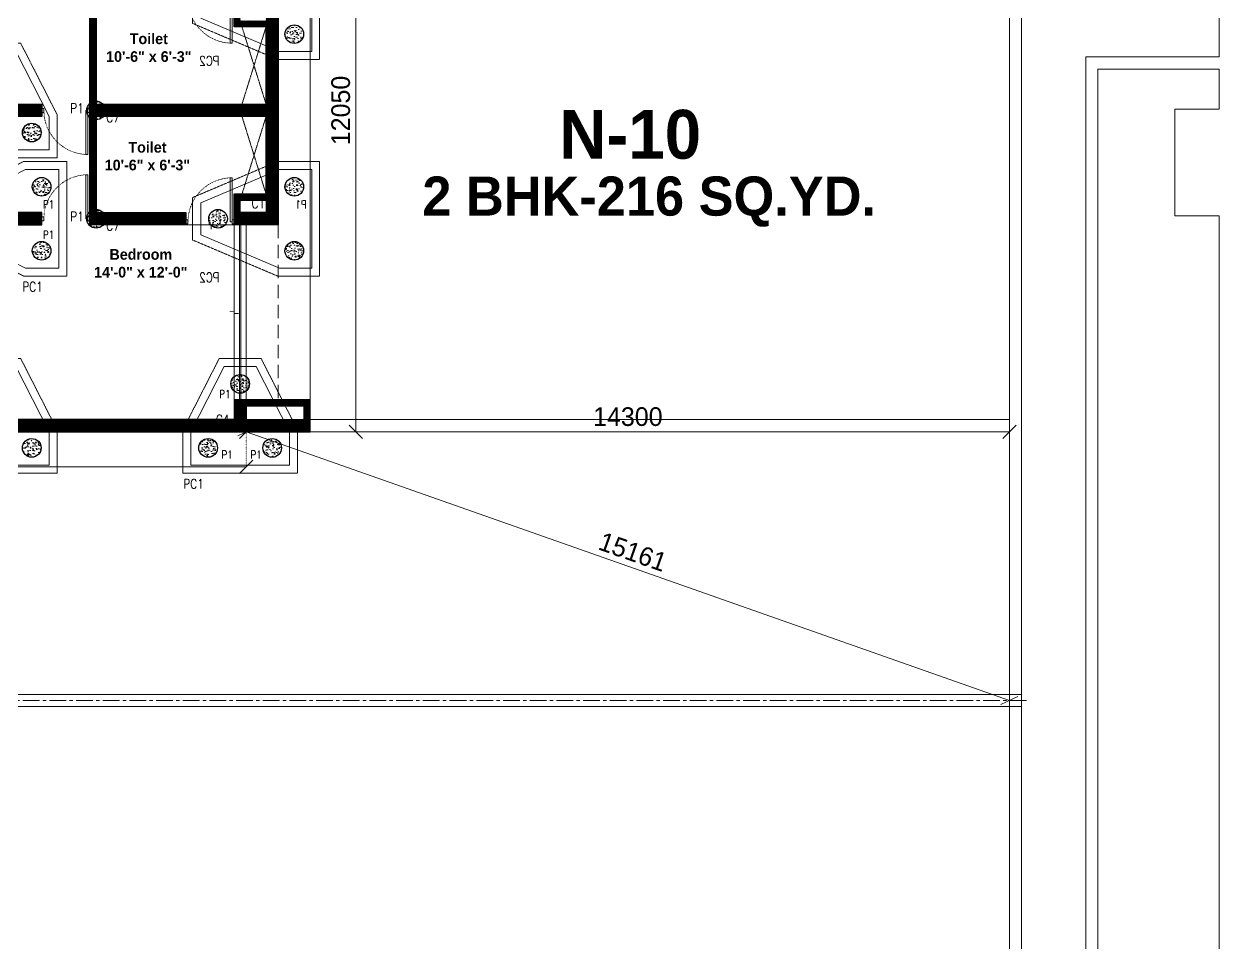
# Model space of a CAD drawing. Header units: metres. Extents: x 5205117 to 5948571, y 646915 to 1143748.
# Drawn here: x 5316649 to 5339047, y 901778 to 919008 of the extents above; entities that cross this region are included whole.
import ezdxf

# ---------------------------------------------------------------- set-up
doc = ezdxf.new("R2010")
doc.units = ezdxf.units.M
doc.header["$MEASUREMENT"] = 0
doc.header["$PDMODE"] = 35
doc.header["$PDSIZE"] = 10
for name, pattern in [('CENTER', [2, 1.25, -0.25, 0.25, -0.25]), ('DASHED', [0.75, 0.5, -0.25]), ('DOT', [0.25, 0, -0.25]), ('DOT2', [0.125, 0, -0.125]), ('HIDDEN', [0.375, 0.25, -0.125])]:
    doc.linetypes.add(name, pattern=pattern)
doc.layers.get('0').update_dxf_attribs({"color": 1, "linetype": 'DASHED', "lineweight": 30})
for name, color, linetype, lineweight in [('A -Text-1', 245, 'Continuous', 0), ('A -Text-2', 203, 'Continuous', 0), ('A-Center line', 1, 'CENTER', 9), ('A-Cutout Above', 220, 'DASHED', 5), ('A-Door', 3, 'Continuous', 15), ('A-Dotted', 43, 'DASHED', 5), ('A-Elevation 1', 4, 'Continuous', 13), ('A-Elevation 2', 163, 'Continuous', 9), ('A-Elevation 3', 251, 'Continuous', 5), ('A-Floor drop', 7, 'Continuous', 5), ('A-Window', 3, 'Continuous', 15), ('landscape lines', 7, 'Continuous', 0), ('PLOT', 7, 'Continuous', 5), ('road ht', 8, 'Continuous', 5), ('S-C-0-UP TO F.F', 6, 'Continuous', 20), ('S-FOUND-EXCAVATION', 253, 'HIDDEN', 0), ('S-FOUND-FOOTING', 7, 'Continuous', 15), ('S-PILE', 96, 'Continuous', 30), ('S-TEXT', 7, 'Continuous', 0), ('S-TEXT COL.', 1, 'Continuous', 0), ('S-TEXT PILE', 7, 'Continuous', 0), ('WALL', 7, 'Continuous', 30), ('WALL HATCH', 252, 'Continuous', 0)]:
    doc.layers.add(name, color=color, linetype=linetype, lineweight=lineweight)
doc.layers.add('A-GF', color=8, linetype='Continuous', lineweight=0, transparency=0.5)
doc.styles.add('C-ROOM', font='arial.ttf')
doc.styles.add('CENTURY GOTHIC', font='GOTHIC.TTF')
doc.styles.add('SETU 1', font='romans.shx', dxfattribs={"width": 0.8})
doc.styles.get("Standard").update_dxf_attribs({"font": 'GOTHIC.TTF'})
doc.dimstyles.new('A-DIM 100', dxfattribs={"dimscale": 100, "dimtxt": 2.5, "dimasz": 1.5, "dimexe": 1, "dimexo": 1, "dimgap": 0.5, "dimtad": 1, "dimdec": 0, "dimrnd": 5, "dimzin": 3, "dimdsep": 46, "dimtxsty": 'C-ROOM', "dimblk1": 'ARCHTICK', "dimblk2": 'ARCHTICK', "dimsah": 1, "dimcen": 1.5, "dimdle": 1, "dimclrd": 256, "dimclre": 256, "dimclrt": 256, "dimadec": 0, "dimazin": 0, "dimtfac": 0.6, "dimtdec": 0, "dimtofl": 0, "dimtmove": 1, "dimatfit": 3, "dimfxl": 1, "dimtolj": 1, "dimtzin": 0, "dimlwd": -1, "dimlwe": -1, "dimarcsym": 0})
doc.dimstyles.get("Standard").update_dxf_attribs({"dimtxt": 2, "dimasz": 1, "dimexe": 0, "dimexo": 0, "dimgap": 0.1, "dimtad": 1, "dimdsep": 46, "dimtxsty": 'Standard', "dimblk": 'OBLIQUE', "dimcen": 0.1, "dimclrd": 256, "dimclre": 256, "dimclrt": 256, "dimadec": 0, "dimazin": 0, "dimtfac": 1, "dimtofl": 0, "dimtmove": 1, "dimatfit": 2, "dimldrblk": 'OPEN90', "dimfxl": 1, "dimtolj": 1, "dimtzin": 0, "dimlwd": -1, "dimlwe": -1, "dimarcsym": 0})

# ---------------------------------------------------------------- blocks, each defined once
blk = doc.blocks.new('d 1200')
at = {"layer": 'A-GF', "ltscale": 10}
for points in [[(-50, -5.820766091346741e-11), (-50, 1099.999999999942), (-100, 1099.999999999942), (-100, -5.820766091346741e-11)], [(-1200, -50), (-1200, 49.99999999994179), (-1150, 49.99999999994179), (-1150, -50)], [(0, -50), (0, 49.99999999994179), (-50, 49.99999999994179), (-50, -50)]]:
    blk.add_lwpolyline(points, close=True, dxfattribs=at)
at = {"layer": 'A-GF', "linetype": 'DOT', "ltscale": 2}
blk.add_arc((-50, -5.820766091346741e-11), 1100, 90, 180, dxfattribs=at)
blk = doc.blocks.new('drop')
at = {"layer": 'A-Floor drop', "ltscale": 3, "const_width": 0.01875}
blk.add_lwpolyline([(-0.1124999999983629, 0.02812499999959073), (0, 0.02812499999959073), (0, -0.02812499999959073), (0.1125000000010914, -0.02812499999959073)], dxfattribs=at)
blk = doc.blocks.new('_Oblique')
at = {"color": 0, "linetype": 'ByBlock', "lineweight": -2}
blk.add_line((-0.5, -0.5), (0.5, 0.5), dxfattribs=at)
blk = doc.blocks.new('*D76')
at = {"layer": 'Defpoints', "color": 0, "ltscale": 5, "transparency": 16777216}
for p in [(5320816.855469341, 911360.2669088764), (5335116.874224627, 906325.2669088682), (5335116.874224627, 906325.2669088691)]:
    blk.add_point(p, dxfattribs=at)
at = {"layer": 'road ht', "linetype": 'DOT2', "ltscale": 5, "transparency": 16777216}
for p, q in [((5320816.855469341, 911360.2669088764), (5320816.855469341, 911360.2669088773)), ((5335116.874224627, 906325.2669088682), (5335116.874224627, 906325.2669088691))]:
    blk.add_line(p, q, dxfattribs=at)
at = {"layer": 'road ht', "color": 1, "ltscale": 5, "transparency": 16777216}
blk.add_line((5320816.855469341, 911360.2669088773), (5335116.874224627, 906325.2669088691), dxfattribs=at)
at = {"layer": 'road ht', "color": 1, "ltscale": 5, "transparency": 16777216, "xscale": 250, "yscale": 250, "zscale": 250}
for p, rotation in [((5320816.855469341, 911360.2669088773), 160.6029642076008), ((5335116.874224627, 906325.2669088691), 340.6029642076007)]:
    blk.add_blockref('_Oblique', p, dxfattribs=dict(at, rotation=rotation))
at = {"layer": 'road ht', "color": 1, "ltscale": 5, "transparency": 16777216, "insert": (5328061.119501294, 909110.4617101403), "char_height": 350, "attachment_point": 5, "rotation": 340.60296420760073}
blk.add_mtext('\\A1;15161', dxfattribs=at)
blk = doc.blocks.new('_Open90')
at = {"color": 0, "linetype": 'ByBlock', "lineweight": -2}
for p, q in [((0, 0), (-1, 0)), ((-0.5, 0.5), (0, 0)), ((0, 0), (-0.5, -0.5))]:
    blk.add_line(p, q, dxfattribs=at)
blk = doc.blocks.new('*D77')
at = {"layer": 'Defpoints', "color": 0, "ltscale": 5, "transparency": 16777216}
for p in [(5320816.855469346, 911360.2669088756), (5335116.874224627, 911360.2669088756), (5335116.874224627, 911360.2669088756)]:
    blk.add_point(p, dxfattribs=at)
at = {"layer": 'road ht', "color": 1, "ltscale": 5, "transparency": 16777216}
blk.add_line((5320816.855469346, 911360.2669088756), (5335116.874224627, 911360.2669088756), dxfattribs=at)
at = {"layer": 'road ht', "color": 1, "ltscale": 5, "transparency": 16777216, "xscale": 250, "yscale": 250, "zscale": 250, "rotation": 180}
blk.add_blockref('_Oblique', (5320816.855469346, 911360.2669088756), dxfattribs=at)
at = {"layer": 'road ht', "color": 1, "ltscale": 5, "transparency": 16777216, "xscale": 250, "yscale": 250, "zscale": 250}
blk.add_blockref('_Oblique', (5335116.874224627, 911360.2669088756), dxfattribs=at)
at = {"layer": 'road ht', "color": 1, "ltscale": 5, "transparency": 16777216, "insert": (5327966.864846987, 911644.0704438858), "char_height": 350, "attachment_point": 5}
blk.add_mtext('\\A1;14300', dxfattribs=at)
blk = doc.blocks.new('*D99')
at = {"layer": 'Defpoints', "color": 0, "ltscale": 5, "transparency": 16777216}
for p in [(5298306.855469342, 911508.7768309587), (5320816.855469342, 911475.2669088761), (5320816.855469342, 910708.2632984569)]:
    blk.add_point(p, dxfattribs=at)
at = {"layer": 'road ht', "linetype": 'DOT2', "ltscale": 5, "transparency": 16777216}
for p, q in [((5298306.855469342, 911508.7768309587), (5298306.855469342, 910708.2632984569)), ((5320816.855469342, 911475.2669088761), (5320816.855469342, 910708.2632984569))]:
    blk.add_line(p, q, dxfattribs=at)
at = {"layer": 'road ht', "color": 1, "ltscale": 5, "transparency": 16777216}
blk.add_line((5298306.855469342, 910708.2632984569), (5320816.855469342, 910708.2632984569), dxfattribs=at)
at = {"layer": 'road ht', "color": 1, "ltscale": 5, "transparency": 16777216, "xscale": 250, "yscale": 250, "zscale": 250, "rotation": 180}
blk.add_blockref('_Oblique', (5298306.855469342, 910708.2632984569), dxfattribs=at)
at = {"layer": 'road ht', "color": 1, "ltscale": 5, "transparency": 16777216, "xscale": 250, "yscale": 250, "zscale": 250}
blk.add_blockref('_Oblique', (5320816.855469342, 910708.2632984569), dxfattribs=at)
at = {"layer": 'road ht', "color": 1, "ltscale": 5, "transparency": 16777216, "insert": (5309561.855469342, 910992.0668334671), "char_height": 350, "attachment_point": 5}
blk.add_mtext('\\A1;22510', dxfattribs=at)
blk = doc.blocks.new('*D98')
at = {"layer": 'Defpoints', "color": 0, "ltscale": 5, "transparency": 16777216}
for p in [(5322818.95940024, 923410.2669088778), (5322871.420277276, 923410.2669088778), (5323212.415263325, 911360.266908877)]:
    blk.add_point(p, dxfattribs=at)
at = {"layer": 'road ht', "linetype": 'DOT2', "ltscale": 5, "transparency": 16777216}
for p, q in [((5322818.95940024, 923410.2669088778), (5322871.420277276, 923410.2669088778)), ((5323212.415263325, 911360.266908877), (5322871.420277276, 911360.266908877))]:
    blk.add_line(p, q, dxfattribs=at)
at = {"layer": 'road ht', "color": 1, "ltscale": 5, "transparency": 16777216}
blk.add_line((5322871.420277276, 911360.266908877), (5322871.420277276, 923410.2669088778), dxfattribs=at)
at = {"layer": 'road ht', "color": 1, "ltscale": 5, "transparency": 16777216, "xscale": 250, "yscale": 250, "zscale": 250}
for p, rotation in [((5322871.420277276, 923410.2669088778), 90), ((5322871.420277276, 911360.266908877), 270)]:
    blk.add_blockref('_Oblique', p, dxfattribs=dict(at, rotation=rotation))
at = {"layer": 'road ht', "color": 1, "ltscale": 5, "transparency": 16777216, "insert": (5322587.616742265, 917385.2669088756), "char_height": 350, "attachment_point": 5, "rotation": 90}
blk.add_mtext('\\A1;12050', dxfattribs=at)
blk = doc.blocks.new('P2')
at = {"layer": 'S-PILE', "lineweight": 0}
h = blk.add_hatch(dxfattribs=at)
h.set_pattern_fill('AR-CONC', color=256, scale=20)
h.set_pattern_definition([(49.99999999999999, (0, 0), (143.4520365201507, -12.55042699651902), [15, -165]), (355, (0, 0), (-27.7502667226, 150.4384267400024), [12, -132]), (100.45144446, (11.9543362, -1.0458688), (115.7017693454224, 137.8879981937259), [12.7480384, -140.2284224]), (46.18420000000001, (0, 40), (213.4482661343145, -33.10385615861531), [22.5, -247.5]), (96.63563549, (17.787349, 37.2413386), (186.9323891348457, 194.8237201549101), [19.1220684, -210.342752]), (351.1841639899999, (0, 40), (186.9323890109546, 194.823720053998), [18, -198.0000002]), (21, (20, 30), (119.3814104236923, -80.52377813306776), [15, -165]), (326.0000000000001, (20, 30), (48.66306638431634, 145.0300090093706), [12, -132]), (71.45144474, (29.9484508, 23.2896852), (168.0444753459942, 64.50623056127077), [12.748038, -140.2284224]), (37.50000000000001, (0, 0), (2.431971063458134, 66.5787707662623), [0, -130.4, 0, -134, 0, -132.5]), (7.499999999999999, (0, 0), (52.61390748842972, 78.88234237647205), [0, -76.39999999999999, 0, -127.4, 0, -50.5]), (327.5, (-44.6, 0), (106.7644872344818, -4.510974346875951), [0, -50, 0, -156, 0, -207]), (317.5, (-64.6, 0), (116.6372338684772, 20.02099646646354), [0, -65, 0, -103.6, 0, -147])])
edge = h.paths.add_edge_path()
edge.add_arc((0, 0), 175, 0, 360)
at = {"layer": 'S-PILE'}
blk.add_circle((0, 0), 175, dxfattribs=at)
blk = doc.blocks.new('*D117')
at = {"layer": 'Defpoints', "color": 0, "transparency": 16777216}
for p in [(2619225.548102217, 739698.9506104488), (2617745.411723941, 739073.950597153), (2617895.075212669, 738719.5148060282)]:
    blk.add_point(p, dxfattribs=at)
at = {"layer": 'S-TEXT', "color": 9, "transparency": 16777216}
for p, q in [((2619225.548102217, 739698.9506104488), (2619386.881600535, 739316.8776907439)), ((2617745.411723941, 739073.950597153), (2617906.745222259, 738691.8776774481))]:
    blk.add_line(p, q, dxfattribs=at)
at = {"layer": 'S-TEXT', "transparency": 16777216}
blk.add_line((2619402.848719525, 739356.1848289147), (2617867.438084088, 738707.8447964373), dxfattribs=at)
at = {"layer": 'S-TEXT', "transparency": 16777216, "xscale": 50, "yscale": 50, "zscale": 50}
for p, rotation in [((2619375.211590945, 739344.514819324), 22.89231066599398), ((2617895.075212669, 738719.5148060282), 202.892310665994)]:
    blk.add_blockref('_Oblique', p, dxfattribs=dict(at, rotation=rotation))
at = {"layer": 'S-TEXT', "color": 0, "lineweight": 0, "transparency": 16777216, "insert": (2618609.858381026, 739091.8952579328), "char_height": 120, "attachment_point": 5, "rotation": 22.89231066599398, "style": 'SETU 1'}
blk.add_mtext('\\A1;1605', dxfattribs=at)
blk = doc.blocks.new('*D118')
at = {"layer": 'Defpoints', "color": 0, "transparency": 16777216}
for p in [(2617883.518817583, 741251.0183375492), (2617745.41172394, 740923.9505971528), (2619225.548102216, 740298.9506104486)]:
    blk.add_point(p, dxfattribs=at)
at = {"layer": 'S-TEXT', "color": 9, "transparency": 16777216}
for p, q in [((2617745.41172394, 740923.9505971528), (2617895.188826753, 741278.6554663072)), ((2619225.548102216, 740298.9506104486), (2619375.325205029, 740653.655479603))]:
    blk.add_line(p, q, dxfattribs=at)
at = {"layer": 'S-TEXT', "transparency": 16777216}
blk.add_line((2619391.292324618, 740614.3483416756), (2617855.881688825, 741262.6883467184), dxfattribs=at)
at = {"layer": 'S-TEXT', "transparency": 16777216, "xscale": 50, "yscale": 50, "zscale": 50}
for p, rotation in [((2617883.518817583, 741251.0183375492), 157.1076902076016), ((2619363.655195859, 740626.018350845), 337.1076902076016)]:
    blk.add_blockref('_Oblique', p, dxfattribs=dict(at, rotation=rotation))
at = {"layer": 'S-TEXT', "color": 0, "lineweight": 0, "transparency": 16777216, "insert": (2618648.872026588, 740998.3987898395), "char_height": 120, "attachment_point": 5, "rotation": 337.1076902076016, "style": 'SETU 1'}
blk.add_mtext('\\A1;1605', dxfattribs=at)
blk = doc.blocks.new('*D119')
at = {"layer": 'Defpoints', "color": 0, "transparency": 16777216}
for p in [(2619225.548102218, 740298.9506104487), (2619225.548102218, 739698.950610449), (2619606.246231906, 739698.950610449)]:
    blk.add_point(p, dxfattribs=at)
at = {"layer": 'S-TEXT', "color": 9, "transparency": 16777216}
for p, q in [((2619225.548102218, 740298.9506104487), (2619636.246231906, 740298.9506104487)), ((2619225.548102218, 739698.950610449), (2619636.246231906, 739698.950610449))]:
    blk.add_line(p, q, dxfattribs=at)
at = {"layer": 'S-TEXT', "transparency": 16777216}
blk.add_line((2619606.246231906, 740328.9506104487), (2619606.246231906, 739668.950610449), dxfattribs=at)
at = {"layer": 'S-TEXT', "transparency": 16777216, "xscale": 50, "yscale": 50, "zscale": 50}
for p, rotation in [((2619606.246231906, 740298.9506104487), 90), ((2619606.246231906, 739698.950610449), 270)]:
    blk.add_blockref('_Oblique', p, dxfattribs=dict(at, rotation=rotation))
at = {"layer": 'S-TEXT', "color": 0, "lineweight": 0, "transparency": 16777216, "insert": (2619541.246231905, 739998.950610448), "char_height": 120, "attachment_point": 5, "rotation": 90, "style": 'SETU 1'}
blk.add_mtext('\\A1;600', dxfattribs=at)
blk = doc.blocks.new('*D115')
at = {"layer": 'Defpoints', "color": 0, "transparency": 16777216}
for p in [(2617470.548102218, 740598.9506053021), (2616818.208539154, 739398.9506053021), (2617470.548102218, 739398.9506053021)]:
    blk.add_point(p, dxfattribs=at)
at = {"layer": 'S-TEXT', "color": 9, "transparency": 16777216}
for p, q in [((2617470.548102218, 740598.9506053021), (2616788.208539154, 740598.9506053021)), ((2617470.548102218, 739398.9506053021), (2616788.208539154, 739398.9506053021))]:
    blk.add_line(p, q, dxfattribs=at)
at = {"layer": 'S-TEXT', "transparency": 16777216}
blk.add_line((2616818.208539154, 740628.9506053021), (2616818.208539154, 739368.9506053021), dxfattribs=at)
at = {"layer": 'S-TEXT', "transparency": 16777216, "xscale": 50, "yscale": 50, "zscale": 50}
for p, rotation in [((2616818.208539154, 740598.9506053021), 90), ((2616818.208539154, 739398.9506053021), 270)]:
    blk.add_blockref('_Oblique', p, dxfattribs=dict(at, rotation=rotation))
at = {"layer": 'S-TEXT', "color": 0, "lineweight": 0, "transparency": 16777216, "insert": (2616753.208539153, 739998.9506053013), "char_height": 120, "attachment_point": 5, "rotation": 90, "style": 'SETU 1'}
blk.add_mtext('\\A1;1200', dxfattribs=at)
blk = doc.blocks.new('*D120')
at = {"layer": 'Defpoints', "color": 0, "transparency": 16777216}
for p in [(2617745.411723941, 741263.8063589552), (2617145.411675646, 740923.9505971527), (2617745.411723941, 740923.9505971527)]:
    blk.add_point(p, dxfattribs=at)
at = {"layer": 'S-TEXT', "transparency": 16777216}
blk.add_line((2617115.411675646, 741263.8063589552), (2617775.411723941, 741263.8063589552), dxfattribs=at)
at = {"layer": 'S-TEXT', "color": 9, "transparency": 16777216}
for p, q in [((2617145.411675646, 740923.9505971527), (2617145.411675646, 741293.8063589552)), ((2617745.411723941, 740923.9505971527), (2617745.411723941, 741293.8063589552))]:
    blk.add_line(p, q, dxfattribs=at)
at = {"layer": 'S-TEXT', "transparency": 16777216, "xscale": 50, "yscale": 50, "zscale": 50, "rotation": 180}
blk.add_blockref('_Oblique', (2617145.411675646, 741263.8063589552), dxfattribs=at)
at = {"layer": 'S-TEXT', "transparency": 16777216, "xscale": 50, "yscale": 50, "zscale": 50}
blk.add_blockref('_Oblique', (2617745.411723941, 741263.8063589552), dxfattribs=at)
at = {"layer": 'S-TEXT', "color": 0, "lineweight": 0, "transparency": 16777216, "insert": (2617445.411699793, 741328.8063589552), "char_height": 120, "attachment_point": 5, "style": 'SETU 1'}
blk.add_mtext('\\A1;600', dxfattribs=at)
blk = doc.blocks.new('*D121')
at = {"layer": 'Defpoints', "color": 0, "transparency": 16777216}
for p in [(2617145.411675646, 739073.9505971528), (2617745.411723941, 739073.9505971528), (2617745.411723941, 738706.9804114994)]:
    blk.add_point(p, dxfattribs=at)
at = {"layer": 'S-TEXT', "color": 9, "transparency": 16777216}
for p, q in [((2617145.411675646, 739073.9505971528), (2617145.411675646, 738676.9804114994)), ((2617745.411723941, 739073.9505971528), (2617745.411723941, 738676.9804114994))]:
    blk.add_line(p, q, dxfattribs=at)
at = {"layer": 'S-TEXT', "transparency": 16777216}
blk.add_line((2617115.411675646, 738706.9804114994), (2617775.411723941, 738706.9804114994), dxfattribs=at)
at = {"layer": 'S-TEXT', "transparency": 16777216, "xscale": 50, "yscale": 50, "zscale": 50, "rotation": 180}
blk.add_blockref('_Oblique', (2617145.411675646, 738706.9804114994), dxfattribs=at)
at = {"layer": 'S-TEXT', "transparency": 16777216, "xscale": 50, "yscale": 50, "zscale": 50}
blk.add_blockref('_Oblique', (2617745.411723941, 738706.9804114994), dxfattribs=at)
at = {"layer": 'S-TEXT', "color": 0, "lineweight": 0, "transparency": 16777216, "insert": (2617445.411699793, 738771.9804114994), "char_height": 120, "attachment_point": 5, "style": 'SETU 1'}
blk.add_mtext('\\A1;600', dxfattribs=at)
blk = doc.blocks.new('*D122')
at = {"layer": 'Defpoints', "color": 0, "transparency": 16777216}
for p in [(2617145.411675646, 739998.9505971527), (2618185.548102217, 739998.9506104465), (2617145.411675646, 739648.272931398)]:
    blk.add_point(p, dxfattribs=at)
at = {"layer": 'S-TEXT', "color": 9, "transparency": 16777216}
for p, q in [((2617145.411675646, 739998.9505971527), (2617145.411675646, 739618.272931398)), ((2618185.548102217, 739998.9506104465), (2618185.548102217, 739618.272931398))]:
    blk.add_line(p, q, dxfattribs=at)
at = {"layer": 'S-TEXT', "transparency": 16777216}
blk.add_line((2618215.548102217, 739648.272931398), (2617115.411675646, 739648.272931398), dxfattribs=at)
at = {"layer": 'S-TEXT', "transparency": 16777216, "xscale": 50, "yscale": 50, "zscale": 50, "rotation": 180}
blk.add_blockref('_Oblique', (2617145.411675646, 739648.272931398), dxfattribs=at)
at = {"layer": 'S-TEXT', "transparency": 16777216, "xscale": 50, "yscale": 50, "zscale": 50}
blk.add_blockref('_Oblique', (2618185.548102217, 739648.272931398), dxfattribs=at)
at = {"layer": 'S-TEXT', "color": 0, "lineweight": 0, "transparency": 16777216, "insert": (2617665.479888931, 739713.272931398), "char_height": 120, "attachment_point": 5, "style": 'SETU 1'}
blk.add_mtext('\\A1;1040', dxfattribs=at)
blk = doc.blocks.new('*D123')
at = {"layer": 'Defpoints', "color": 0, "transparency": 16777216}
for p in [(2618185.548102217, 739998.9506104465), (2619225.548102217, 739998.9506104486), (2619225.548102217, 739648.2729313982)]:
    blk.add_point(p, dxfattribs=at)
at = {"layer": 'S-TEXT', "color": 9, "transparency": 16777216}
for p, q in [((2618185.548102217, 739998.9506104465), (2618185.548102217, 739618.2729313982)), ((2619225.548102217, 739998.9506104486), (2619225.548102217, 739618.2729313982))]:
    blk.add_line(p, q, dxfattribs=at)
at = {"layer": 'S-TEXT', "transparency": 16777216}
blk.add_line((2618155.548102217, 739648.2729313982), (2619255.548102217, 739648.2729313982), dxfattribs=at)
at = {"layer": 'S-TEXT', "transparency": 16777216, "xscale": 50, "yscale": 50, "zscale": 50, "rotation": 180}
blk.add_blockref('_Oblique', (2618185.548102217, 739648.2729313982), dxfattribs=at)
at = {"layer": 'S-TEXT', "transparency": 16777216, "xscale": 50, "yscale": 50, "zscale": 50}
blk.add_blockref('_Oblique', (2619225.548102217, 739648.2729313982), dxfattribs=at)
at = {"layer": 'S-TEXT', "color": 0, "lineweight": 0, "transparency": 16777216, "insert": (2618705.548102217, 739713.2729313982), "char_height": 120, "attachment_point": 5, "style": 'SETU 1'}
blk.add_mtext('\\A1;1040', dxfattribs=at)
blk = doc.blocks.new('*D124')
at = {"layer": 'Defpoints', "color": 0, "transparency": 16777216}
for p in [(2616793.208539157, 740923.9505971529), (2617445.548102218, 740923.9505971529), (2617470.548102218, 740598.9506053021)]:
    blk.add_point(p, dxfattribs=at)
at = {"layer": 'S-TEXT', "color": 9, "transparency": 16777216}
for p, q in [((2617445.548102218, 740923.9505971529), (2616763.208539157, 740923.9505971529)), ((2617470.548102218, 740598.9506053021), (2616763.208539157, 740598.9506053021))]:
    blk.add_line(p, q, dxfattribs=at)
at = {"layer": 'S-TEXT', "transparency": 16777216}
blk.add_line((2616793.208539157, 740568.9506053021), (2616793.208539157, 740953.9505971529), dxfattribs=at)
at = {"layer": 'S-TEXT', "transparency": 16777216, "xscale": 50, "yscale": 50, "zscale": 50}
for p, rotation in [((2616793.208539157, 740923.9505971529), 90), ((2616793.208539157, 740598.9506053021), 270)]:
    blk.add_blockref('_Oblique', p, dxfattribs=dict(at, rotation=rotation))
at = {"layer": 'S-TEXT', "color": 0, "lineweight": 0, "transparency": 16777216, "insert": (2616728.208539156, 740761.4506012268), "char_height": 120, "attachment_point": 5, "rotation": 90, "style": 'SETU 1'}
blk.add_mtext('\\A1;325', dxfattribs=at)
blk = doc.blocks.new('*D116')
at = {"layer": 'Defpoints', "color": 0, "transparency": 16777216}
for p in [(2617470.548102218, 739398.950615596), (2616818.20853916, 739073.9506237452), (2617470.548102218, 739073.9506237452)]:
    blk.add_point(p, dxfattribs=at)
at = {"layer": 'S-TEXT', "color": 9, "transparency": 16777216}
for p, q in [((2617470.548102218, 739398.950615596), (2616788.20853916, 739398.950615596)), ((2617470.548102218, 739073.9506237452), (2616788.20853916, 739073.9506237452))]:
    blk.add_line(p, q, dxfattribs=at)
at = {"layer": 'S-TEXT', "transparency": 16777216}
blk.add_line((2616818.20853916, 739428.950615596), (2616818.20853916, 739043.9506237452), dxfattribs=at)
at = {"layer": 'S-TEXT', "transparency": 16777216, "xscale": 50, "yscale": 50, "zscale": 50}
for p, rotation in [((2616818.20853916, 739398.950615596), 90), ((2616818.20853916, 739073.9506237452), 270)]:
    blk.add_blockref('_Oblique', p, dxfattribs=dict(at, rotation=rotation))
at = {"layer": 'S-TEXT', "color": 0, "lineweight": 0, "transparency": 16777216, "insert": (2616753.208539159, 739236.4506196697), "char_height": 120, "attachment_point": 5, "rotation": 90, "style": 'SETU 1'}
blk.add_mtext('\\A1;325', dxfattribs=at)
blk = doc.blocks.new('*D125')
at = {"layer": 'Defpoints', "color": 0, "transparency": 16777216}
for p in [(2619225.548102217, 740298.9506104487), (2618900.548102217, 739998.9506104485), (2619225.548102217, 739998.9506104486)]:
    blk.add_point(p, dxfattribs=at)
at = {"layer": 'S-TEXT', "transparency": 16777216}
blk.add_line((2618870.548102217, 740298.9506104487), (2619255.548102217, 740298.9506104487), dxfattribs=at)
at = {"layer": 'S-TEXT', "color": 9, "transparency": 16777216}
for p, q in [((2618900.548102217, 739998.9506104485), (2618900.548102217, 740328.9506104487)), ((2619225.548102217, 739998.9506104486), (2619225.548102217, 740328.9506104487))]:
    blk.add_line(p, q, dxfattribs=at)
at = {"layer": 'S-TEXT', "transparency": 16777216, "xscale": 50, "yscale": 50, "zscale": 50, "rotation": 180}
blk.add_blockref('_Oblique', (2618900.548102217, 740298.9506104487), dxfattribs=at)
at = {"layer": 'S-TEXT', "transparency": 16777216, "xscale": 50, "yscale": 50, "zscale": 50}
blk.add_blockref('_Oblique', (2619225.548102217, 740298.9506104487), dxfattribs=at)
at = {"layer": 'S-TEXT', "color": 0, "lineweight": 0, "transparency": 16777216, "insert": (2619063.048102217, 740363.9506104487), "char_height": 120, "attachment_point": 5, "style": 'SETU 1'}
blk.add_mtext('\\A1;325', dxfattribs=at)
blk = doc.blocks.new('A$C31639303')
at = {"layer": 'S-FOUND-EXCAVATION'}
blk.add_lwpolyline([(1194.642301967368, -511.4351890395628), (-402.8902843333781, -1190.000013267505), (-1185.494124603923, -1190.000013267505), (-1185.494124603923, 959.9999867323786), (-402.8902856479399, 959.9999867323786), (1194.642301967368, 281.4351908703102)], close=True, dxfattribs=at)
at = {"layer": 'S-FOUND-FOOTING', "color": 202}
blk.add_lwpolyline([(1040, -414.9999999977881), (-440.1363782761618, -1040.000013293698), (-1040.136426571291, -1040.000013293698), (-1040.136426571291, 809.9999867061852), (-440.1363782761618, 809.9999867061852), (1040, 185.0000000019791), (1040, -414.9999999977881)], dxfattribs=at)
at = {"layer": 'S-PILE', "xscale": -1, "rotation": 270}
for p in [(-715, 484.9999948553741), (715, -114.9999999980209), (-714.9999999995343, -715.0000051446259)]:
    blk.add_blockref('P2', p, dxfattribs=at)
at = {"layer": 'S-TEXT COL.', "color": 7, "style": 'SETU 1', "width": 0.8}
blk.add_text('PC2', height=180, dxfattribs=at).set_placement((685.4083041423, -1305.128703824244))
at = {"layer": 'S-TEXT PILE', "style": 'SETU 1', "width": 0.8}
blk.add_text('P1', height=150, dxfattribs=at).set_placement((-945.680108198896, 78.50494496407919))
at = {"layer": 'S-TEXT', "lineweight": 0}
for p1, p2, distance, picture, middle in [((-1040.136426571291, 809.9999867061852), (-440.1363782761618, 809.9999867061852), 339.8557618025229, '*D120', (-740.1364024234936, 1214.855748508708)), ((1040, 185.0000000019791), (-440.1363782761618, 809.9999867061852), -355.03081010304993, '*D118', (463.3239243710414, 884.448179392959)), ((-715, 484.9999948553741), (-714.9999999995343, -715.0000051446259), -652.3395630633456, '*D115', (-1432.339563063346, -115.000005145208)), ((1040, 185.0000000019791), (1040, -414.9999999977881), 380.69812968885503, '*D119', (1355.69812968839, -114.9999999984866)), ((1040, -414.9999999977881), (-440.1363782761618, -1040.000013293698), 384.73872938443367, '*D117', (424.3102788096294, -1022.055352513678)), ((-1040.136426571291, -1040.000013293698), (-440.1363782761618, -1040.000013293698), -366.97018565342296, '*D121', (-740.1364024234936, -1341.970198947121))]:
    dim = blk.add_aligned_dim(p1=p1, p2=p2, distance=distance, dimstyle='A-DIM 100', override={"dimtxt": 1.2, "dimasz": 0.5, "dimexe": 0.3, "dimexo": 0, "dimgap": 0.05, "dimtxsty": 'SETU 1', "dimblk1": 'Oblique', "dimblk2": 'Oblique', "dimdle": 0.3, "dimclre": 9, "dimclrt": 0}, dxfattribs=at)
    dim.commit()
    dim.dimension.update_dxf_attribs({"geometry": picture, "text_midpoint": middle, "insert": (-2618185.548102217, -740113.9506104465)})
for base, p1, p2, angle, picture, middle in [((-1392.339563060086, 809.999986706418), (-715, 484.9999948553741), (-740, 809.9999867061852), 90, '*D124', (-1457.339563060552, 647.4999907802558)), ((-1367.339563057292, -1039.999986701296), (-715, -714.9999948507175), (-715, -1039.999986701529), 270, '*D116', (-1432.339563057758, -877.4999907767633))]:
    dim = blk.add_linear_dim(base=base, p1=p1, p2=p2, angle=angle, dimstyle='A-DIM 100', override={"dimtxt": 1.2, "dimasz": 0.5, "dimexe": 0.3, "dimexo": 0, "dimgap": 0.05, "dimtxsty": 'SETU 1', "dimblk1": 'Oblique', "dimblk2": 'Oblique', "dimdle": 0.3, "dimclre": 9, "dimclrt": 0}, dxfattribs=at)
    dim.commit()
    dim.dimension.update_dxf_attribs({"geometry": picture, "text_midpoint": middle, "insert": (-2618185.548102217, -740113.9506104465)})
for base, p1, p2, picture, middle in [((1040, 185.0000000022119), (715, -114.9999999980209), (1040, -114.9999999979045), '*D125', (877.5, 250.0000000022119)), ((-1040.136426571291, -465.6776790485019), (0, -115), (-1040.136426571291, -115.0000132938148), '*D122', (-520.0682132858783, -400.6776790485019)), ((1040, -465.6776790482691), (0, -115), (1040, -114.9999999979045), '*D123', (520, -400.6776790482691))]:
    dim = blk.add_linear_dim(base=base, p1=p1, p2=p2, dimstyle='A-DIM 100', override={"dimtxt": 1.2, "dimasz": 0.5, "dimexe": 0.3, "dimexo": 0, "dimgap": 0.05, "dimtxsty": 'SETU 1', "dimblk1": 'Oblique', "dimblk2": 'Oblique', "dimdle": 0.3, "dimclre": 9, "dimclrt": 0}, dxfattribs=at)
    dim.commit()
    dim.dimension.update_dxf_attribs({"geometry": picture, "text_midpoint": middle, "insert": (-2618185.548102217, -740113.9506104465)})
blk = doc.blocks.new('fghfgfccf')
at = {"layer": 'S-C-0-UP TO F.F'}
h = blk.add_hatch(color=5, dxfattribs=at)
h.dxf.hatch_style = 1
h.paths.add_polyline_path([(5251644.205102915, 1010008.544935737), (5251874.205102915, 1010008.544935737), (5251874.205102915, 1009778.544928107), (5251644.205102915, 1009778.544928107)])
h = blk.add_hatch(color=5, dxfattribs=at)
h.dxf.hatch_style = 1
h.paths.add_polyline_path([(5250439.205087656, 1007978.544935737), (5250439.205087656, 1007748.544935737), (5249839.205087656, 1007748.544935737), (5249839.205087656, 1007978.544935737)])
h = blk.add_hatch(color=5, dxfattribs=at)
h.dxf.hatch_style = 1
h.paths.add_polyline_path([(5251644.205102915, 1007978.544935737), (5251874.205102915, 1007978.544935737), (5251874.205102915, 1007748.544935737), (5251644.205102915, 1007748.544935737)])
h = blk.add_hatch(color=5, dxfattribs=at)
h.dxf.hatch_style = 1
h.paths.add_polyline_path([(5255174.205102915, 1007978.544935737), (5255174.205102915, 1007748.544935737), (5254344.205102915, 1007748.544935737), (5254344.205102915, 1007978.544935737)])
h = blk.add_hatch(color=5, dxfattribs=at)
h.dxf.hatch_style = 1
h.paths.add_polyline_path([(5254344.205102915, 1004468.544931922), (5254574.205102915, 1004468.544931922), (5254574.205102915, 1003868.544928107), (5254344.205102915, 1003868.544928107)])
at = {"layer": 'S-C-0-UP TO F.F', "color": 5}
for points in [[(5251874.205102915, 1010008.544935737), (5251644.205102915, 1010008.544935737), (5251644.205102915, 1009778.544928107), (5251874.205102915, 1009778.544928107)], [(5250439.205087656, 1007748.544935737), (5250439.205087656, 1007978.544935737), (5249839.205087656, 1007978.544935737), (5249839.205087656, 1007748.544935737)], [(5251874.205102915, 1007978.544935737), (5251644.205102915, 1007978.544935737), (5251644.205102915, 1007748.544935737), (5251874.205102915, 1007748.544935737)], [(5255174.205102915, 1007748.544935737), (5255174.205102915, 1007978.544935737), (5254344.205102915, 1007978.544935737), (5254344.205102915, 1007748.544935737)], [(5254574.205102915, 1004468.544931922), (5254344.205102915, 1004468.544931922), (5254344.205102915, 1003868.544928107), (5254574.205102915, 1003868.544928107)]]:
    blk.add_lwpolyline(points, close=True, dxfattribs=at)
at = {"layer": 'S-FOUND-EXCAVATION'}
for points in [[(5251029.205078574, 1009003.544879184), (5251029.205078574, 1009813.955124677), (5250346.910189433, 1011153.544879184), (5249561.499996145, 1011153.544879184), (5248879.205078574, 1009813.955126081), (5248879.205078574, 1009003.544879184)], [(5251214.205188559, 1008938.544923698), (5250403.794943066, 1008938.544923698), (5249064.205188559, 1008256.250034556), (5249064.205188559, 1007470.839841268), (5250403.794941663, 1006788.544923698), (5251214.205188559, 1006788.544923698)], [(5251029.205089619, 1003093.504899878), (5251029.205089619, 1003903.915145371), (5250346.910200479, 1005243.504899878), (5249561.50000719, 1005243.504899878), (5248879.205089619, 1003903.915146774), (5248879.205089619, 1003093.504899878)], [(5255534.205078574, 1003093.544879184), (5255534.205078574, 1003903.955124677), (5254851.910189433, 1005243.544879184), (5254066.499996145, 1005243.544879184), (5253384.205078574, 1003903.955126081), (5253384.205078574, 1003093.544879184)]]:
    blk.add_lwpolyline(points, close=True, dxfattribs=at)
at = {"layer": 'S-FOUND-FOOTING', "color": 1}
for points in [[(5250879.205078574, 1009153.544879184), (5250879.205078574, 1009778.544927479), (5250254.20509187, 1011003.544879184), (5249654.20509187, 1011003.544879184), (5249029.205078574, 1009778.544927479), (5249029.205078574, 1009153.544879184), (5250879.205078574, 1009153.544879184)], [(5251064.205188559, 1008788.544923698), (5250439.205140265, 1008788.544923698), (5249214.205188559, 1008163.544936994), (5249214.205188559, 1007563.544936994), (5250439.205140265, 1006938.544923698), (5251064.205188559, 1006938.544923698), (5251064.205188559, 1008788.544923698)], [(5250879.205089619, 1003243.504899878), (5250879.205089619, 1003868.504948173), (5250254.205102915, 1005093.504899878), (5249654.205102915, 1005093.504899878), (5249029.205089619, 1003868.504948173), (5249029.205089619, 1003243.504899878), (5250879.205089619, 1003243.504899878)], [(5255384.205078574, 1003243.544879184), (5255384.205078574, 1003868.544927479), (5254759.20509187, 1005093.544879184), (5254159.20509187, 1005093.544879184), (5253534.205078574, 1003868.544927479), (5253534.205078574, 1003243.544879184), (5255384.205078574, 1003243.544879184)]]:
    blk.add_lwpolyline(points, dxfattribs=at)
at = {"xscale": -1}
for p in [(5254759.205102915, 1012038.544935737), (5254759.20511396, 1007978.544935737)]:
    blk.add_blockref('A$C31639303', p, dxfattribs=at)
at = {"layer": 'S-PILE', "rotation": 90.00000000000001}
for p in [(5251759.204338988, 1009893.545146131), (5250739.068761988, 1008463.544931847), (5251759.205104122, 1007863.544935628), (5250739.068761988, 1007263.544931847)]:
    blk.add_blockref('P2', p, dxfattribs=at)
at = {"layer": 'S-PILE'}
for p in [(5250554.205086723, 1009478.681305755), (5254459.20509187, 1004768.544927479), (5250554.205097768, 1003568.641326449), (5253859.205086723, 1003568.681305756), (5255059.205086723, 1003568.681305755)]:
    blk.add_blockref('P2', p, dxfattribs=at)
at = {"layer": 'S-TEXT COL.', "color": 1, "true_color": 0xe61414, "style": 'SETU 1', "width": 0.8}
for s, p in [('C7', (5251949.494877799, 1009672.266945118)), ('C1', (5254673.747731583, 1008060.854065698)), ('C7', (5251949.495642933, 1007642.266734615)), ('C4', (5254003.43045787, 1004008.855221995))]:
    blk.add_text(s, height=180, dxfattribs=at).set_placement(p)
at = {"layer": 'S-TEXT COL.', "color": 7, "style": 'SETU 1', "width": 0.8}
for p in [(5250377.707826974, 1006499.413815827), (5253394.730480368, 1002804.413771313)]:
    blk.add_text('PC1', height=180, dxfattribs=at).set_placement(p)
at = {"layer": 'S-TEXT PILE', "style": 'SETU 1', "width": 0.8}
for height, p in [(180, (5251272.967046336, 1009845.685644199)), (150, (5250764.034584472, 1008057.049881955)), (180, (5251272.96781147, 1007815.685433696)), (150, (5250764.034584472, 1007490.03996544)), (150, (5254067.823582088, 1004502.610311377)), (150, (5254110.421389857, 1003366.708407353)), (150, (5254652.404141237, 1003366.708407353))]:
    blk.add_text('P1', height=height, dxfattribs=at).set_placement(p)

msp = doc.modelspace()

# ---------------------------------------------------------------- hatches: boundary and pattern name
at = {"layer": 'WALL HATCH', "ltscale": 10}
h = msp.add_hatch(dxfattribs=at)
h.set_pattern_fill('ANSI31', color=256, scale=100, angle=180)
h.set_pattern_definition([(225, (2846344.712207468, -266161.4239915681), (8.83883476483184, -8.838834764831851), [])])
h.paths.add_polyline_path([(5320701.855469342, 915470.2669088766), (5320701.855469342, 915705.2669089362), (5321186.855469342, 915705.2669089362), (5321186.855469342, 915470.2669088766)], flags=16)
h.paths.add_polyline_path([(5320701.855469342, 919300.2669088766), (5320701.855469342, 919065.2669088766), (5321186.855469342, 919065.2669088766), (5321186.855469342, 919300.2669088766)], flags=16)
h.paths.add_polyline_path([(5320586.855469342, 915240.2669088766), (5320586.855469342, 915820.2669088766), (5321186.855469342, 915820.2669088766), (5321186.855469342, 917270.2669088766), (5318001.855469342, 917270.2669088766), (5318001.855469342, 915470.2669088766), (5319686.855469342, 915470.2669088766), (5319686.855469342, 915240.2669088766), (5317886.855469342, 915240.2669088766), (5317886.855469342, 919530.2669088766), (5319686.855469342, 919530.2669088766), (5319686.855469342, 919300.2669088766), (5318001.855469342, 919300.2669088766), (5318001.855469342, 917500.2669088766), (5321186.855469342, 917500.2669088766), (5321186.855469342, 918950.2669089362), (5320586.855469342, 918950.2669089362), (5320586.855469342, 919530.2669088766), (5321416.855469342, 919530.2669088766), (5321416.855469342, 915240.2669088766)])
h.paths.add_polyline_path([(5306101.855469342, 920670.2669088766), (5307026.855469342, 920670.2669088766), (5307026.855469342, 920440.2669088766), (5306101.855469342, 920440.2669088766), (5306101.855469342, 918615.2669088766), (5307026.855469342, 918615.2669088766), (5307026.855469342, 918500.2669088766), (5306101.855469342, 918500.2669088766), (5306101.855469342, 917500.2669088766), (5306726.855469342, 917500.2669088766), (5306726.855469342, 917270.2669088766), (5305871.855469342, 917270.2669088766), (5305871.855469342, 921885.2669089362), (5306101.855469342, 921885.2669089362)], flags=17)
h.paths.add_polyline_path([(5298676.855469342, 914985.0330886766), (5298676.855469342, 915240.2669088766), (5298191.855469342, 915240.2669088766), (5298191.855469342, 914985.0330886766)], flags=16)
h.paths.add_polyline_path([(5306101.855469342, 922810.2669088766), (5306101.855469342, 923180.2669088766), (5307926.855469342, 923180.2669088766), (5307926.855469342, 917270.2669088766), (5308156.855469342, 917270.2669088766), (5308156.855469342, 923410.2669088766), (5305871.855469342, 923410.2669088766), (5305871.855469342, 922810.2669088766)])
h.paths.add_polyline_path([(5303201.855469342, 913205.2669089362), (5302576.855469342, 913205.2669089362), (5302576.855469342, 915240.2669088766), (5304101.855469342, 915240.2669088766), (5304101.855469342, 913090.2669088766), (5304216.855469819, 913090.2669088766), (5304216.855469819, 915240.2669088766), (5308156.855469342, 915240.2669088766), (5308156.855469342, 915470.2669088766), (5298076.855469342, 915470.2669088766), (5298076.855469342, 914870.0330886766), (5298906.855469342, 914870.0330886766), (5298906.855469342, 915240.2669088766), (5302461.855469342, 915240.2669088766), (5302461.855469342, 913090.2669088766), (5303201.855469342, 913090.2669088766)])
h.paths.add_polyline_path([(5298676.855469342, 913205.0176572129), (5298676.855469342, 911959.9800650999), (5298076.855469342, 911959.8819988891), (5298076.855469342, 911360.2669088766), (5300546.855469342, 911360.2669088766), (5300546.855469342, 912190.2669088766), (5300431.855469342, 912190.2669088766), (5300431.855469342, 911590.2669088766), (5298906.855469342, 911590.0176572129), (5298906.855469342, 913090.0176572129), (5301561.855469342, 913090.2669088766), (5301561.855469342, 913205.2669089362), (5298676.855469342, 913205.0733446404)])
h.paths.add_polyline_path([(5298676.855469342, 911590.2669088766), (5298191.855469342, 911590.2669088766), (5298191.855469342, 911844.8819988295), (5298676.855469342, 911844.8819988295)], flags=16)
h.paths.add_polyline_path([(5304331.855469342, 917870.2669088766), (5300356.855469342, 917870.2669088766), (5300356.855469342, 917270.2669088766), (5304331.855469342, 917270.2669088766)])
h.paths.add_polyline_path([(5304101.855464097, 917640.2669089362), (5300586.855469342, 917640.2669089362), (5300586.855469342, 917385.2669089362), (5304101.855469342, 917385.2669089362)], flags=16)
h.paths.add_polyline_path([(5301446.855469342, 912190.2669088766), (5301446.855469342, 911360.2669088766), (5305031.855469342, 911360.2669088766), (5305031.855469342, 912190.2669088766), (5304101.855469342, 912190.2669088766), (5304101.855469342, 911590.2669088766), (5301561.855469342, 911590.2669088766), (5301561.855469342, 912190.2669088766)])
h.paths.add_polyline_path([(5304331.855469342, 911475.2669088766), (5304916.855469342, 911475.2669088766), (5304916.855469342, 911960.2669088766), (5304331.855469342, 911960.2669088766)], flags=16)
h.paths.add_polyline_path([(5308156.855469342, 912190.2669088766), (5307556.855469342, 912190.2669088766), (5307556.855469342, 911360.2669088766), (5308156.855469342, 911360.2669088766)])
h.paths.add_polyline_path([(5307671.855469342, 911475.2669088766), (5307926.855469342, 911475.2669088766), (5307926.855469342, 911960.2669088766), (5307671.855469342, 911960.2669088766)], flags=16)
h.paths.add_polyline_path([(5320816.855469342, 922925.2669088766), (5320816.855469342, 923180.2669088766), (5321901.855469342, 923180.2669088766), (5321901.855469342, 922925.2669088766)], flags=16)
h.paths.add_polyline_path([(5316986.855469819, 917270.2669088766), (5316081.855469342, 917270.2669088766), (5316081.855469342, 923410.2669088766), (5322016.855469342, 923410.2669088766), (5322016.855469342, 922810.2669088766), (5320586.855469342, 922810.2669088766), (5320586.855469342, 923180.2669088766), (5316311.855469342, 923180.2669088766), (5316311.855469342, 919530.2669088766), (5316986.855469819, 919530.2669088766), (5316986.855469819, 919300.2669088766), (5316311.855469342, 919300.2669088766), (5316311.855469342, 917500.2669088766), (5316986.855469819, 917500.2669088766)])
h.paths.add_polyline_path([(5320816.855469342, 911845.2669088766), (5320816.855469342, 911590.2669088766), (5321901.855469342, 911590.2669088766), (5321901.855469342, 911845.2669088766)], flags=16)
h.paths.add_polyline_path([(5316986.855469819, 915470.2669088766), (5316081.855469342, 915470.2669088766), (5316081.855469342, 911360.2669088766), (5322016.855469342, 911360.2669088766), (5322016.855469342, 911960.2669088766), (5320586.855469342, 911960.2669088766), (5320586.855469342, 911590.2669088766), (5316311.855469342, 911590.2669088766), (5316311.855469342, 915240.2669088766), (5316986.855469819, 915240.2669088766)])

# ---------------------------------------------------------------- linework, layer by layer
at = {"layer": 'A-Center line', "ltscale": 250}
msp.add_line((5289627.856799485, 906325.266908868), (5335476.428732391, 906325.266908868), dxfattribs=at)
at = {"layer": 'A-Cutout Above', "ltscale": 5}
for p, q in [((5321187.499993917, 917501.5470269844), (5320736.855469819, 918950.2669089362)), ((5321186.855469342, 918950.2669089362), (5320736.855469819, 917504.8911249563)), ((5321186.855469342, 917270.2669088766), (5320736.855469819, 915820.2669088766)), ((5321186.855469342, 915820.2669088766), (5320736.855469819, 917270.2669088766))]:
    msp.add_line(p, q, dxfattribs=at)
at = {"layer": 'A-Dotted', "ltscale": 500}
msp.add_line((5321416.855469342, 915240.2669088766), (5321416.855469342, 911960.2669088766), dxfattribs=at)
at = {"layer": 'A-Elevation 1'}
msp.add_lwpolyline([(5335116.874224985, 898595.0966895769), (5335346.874224981, 898595.0966895769), (5335346.874224981, 919820.0966895755), (5335116.874224985, 919820.0966895755)], close=True, dxfattribs=at)
at = {"layer": 'A-Elevation 2', "ltscale": 5}
for p, q in [((5322016.855469342, 922810.2669088766), (5322016.855469342, 911960.2669088766)), ((5320586.855469342, 915240.2669088766), (5320586.855469342, 911960.2669088766)), ((5320816.855469342, 915240.2669088766), (5320816.855469342, 911960.2669088766))]:
    msp.add_line(p, q, dxfattribs=at)
at = {"layer": 'A-Elevation 3', "ltscale": 5, "flags": 128}
msp.add_lwpolyline([(5335346.874224933, 919590.096689575), (5339046.874224991, 919590.096689575), (5339046.874224991, 918390.096689575), (5336546.874224931, 918390.096689575), (5336546.874224931, 900025.0966895769), (5339046.874224991, 900025.0966895769), (5339046.874224991, 898825.0966895769), (5335346.874224933, 898825.0966895769)], dxfattribs=at)
msp.add_lwpolyline([(5339046.874224991, 915410.096689575), (5339046.874224991, 900255.0966895769), (5336776.874224931, 900255.0966895769), (5336776.874224931, 918160.096689575), (5339046.874224991, 918160.096689575), (5339046.874224991, 917410.096689575), (5338216.874224991, 917410.096689575), (5338216.874224991, 915410.096689575)], close=True, dxfattribs=at)
at = {"layer": 'A-Floor drop', "ltscale": 5}
msp.add_line((5319686.855469342, 915240.2669088766), (5320586.855469342, 915240.2669088766), dxfattribs=at)
at = {"layer": 'A-Window', "ltscale": 5}
for p, q in [((5320686.855469342, 915240.2669088766), (5320686.855469342, 911960.2669088766)), ((5320716.855469819, 915240.2669088766), (5320716.855469819, 911960.2669088766))]:
    msp.add_line(p, q, dxfattribs=at)
at = {"layer": 'landscape lines', "ltscale": 0.01}
for p, q in [((5335116.874224627, 911590.2669088766), (5322016.855469342, 911590.2669088766)), ((5335116.874224627, 911360.2669088766), (5322016.855469342, 911360.2669088766))]:
    msp.add_line(p, q, dxfattribs=at)
at = {"layer": 'PLOT', "ltscale": 0.5}
for p, q in [((5290076.874224611, 906440.2669088587), (5335346.874224629, 906440.2669088587)), ((5289846.874224629, 906210.2669088773), (5335346.874224629, 906210.2669088773))]:
    msp.add_line(p, q, dxfattribs=at)
at = {"layer": 'WALL'}
for points in [[(5316986.855469819, 917270.2669088766), (5316081.855469342, 917270.2669088766), (5316081.855469342, 923410.2669088766), (5322016.855469342, 923410.2669088766), (5322016.855469342, 922810.2669088766), (5320586.855469342, 922810.2669088766), (5320586.855469342, 923180.2669088766), (5316311.855469342, 923180.2669088766), (5316311.855469342, 919530.2669088766), (5316986.855469819, 919530.2669088766), (5316986.855469819, 919300.2669088766), (5316311.855469342, 919300.2669088766), (5316311.855469342, 917500.2669088766), (5316986.855469819, 917500.2669088766)], [(5320586.855469342, 915240.2669088766), (5320586.855469342, 915820.2669088766), (5321186.855469342, 915820.2669088766), (5321186.855469342, 917270.2669088766), (5318001.855469342, 917270.2669088766), (5318001.855469342, 915470.2669088766), (5319686.855469342, 915470.2669088766), (5319686.855469342, 915240.2669088766), (5317886.855469342, 915240.2669088766), (5317886.855469342, 919530.2669088766), (5319686.855469342, 919530.2669088766), (5319686.855469342, 919300.2669088766), (5318001.855469342, 919300.2669088766), (5318001.855469342, 917500.2669088766), (5321186.855469342, 917500.2669088766), (5321186.855469342, 918950.2669089362), (5320586.855469342, 918950.2669089362), (5320586.855469342, 919530.2669088766), (5321416.855469342, 919530.2669088766), (5321416.855469342, 915240.2669088766)], [(5320701.855469342, 915470.2669088766), (5320701.855469342, 915705.2669089362), (5321186.855469342, 915705.2669089362), (5321186.855469342, 915470.2669088766)], [(5316986.855469819, 915470.2669088766), (5316081.855469342, 915470.2669088766), (5316081.855469342, 911360.2669088766), (5322016.855469342, 911360.2669088766), (5322016.855469342, 911960.2669088766), (5320586.855469342, 911960.2669088766), (5320586.855469342, 911590.2669088766), (5316311.855469342, 911590.2669088766), (5316311.855469342, 915240.2669088766), (5316986.855469819, 915240.2669088766)], [(5320816.855469342, 911845.2669088766), (5320816.855469342, 911590.2669088766), (5321901.855469342, 911590.2669088766), (5321901.855469342, 911845.2669088766)]]:
    msp.add_lwpolyline(points, close=True, dxfattribs=at)

# ---------------------------------------------------------------- block references
at = {"layer": 'A-Door', "extrusion": (0, 0, -1), "xscale": 0.7500000000000082, "yscale": 0.7500000000000082, "zscale": -0.7500000735137404, "rotation": 180}
for p in [(-5320586.855469342, 919472.7669088766), (-5317886.855469342, 917385.2669089362)]:
    msp.add_blockref('d 1200', p, dxfattribs=at)
at = {"layer": 'A-Door', "extrusion": (0, 0, -1), "xscale": -0.7500000000000082, "yscale": 0.7500000000000082, "zscale": -0.7500000735137404}
for p in [(-5317886.855469342, 915355.2669088766), (-5320586.855469342, 915297.7669088766)]:
    msp.add_blockref('d 1200', p, dxfattribs=at)
at = {"layer": 'A-Floor drop', "ltscale": 6, "xscale": -750.0000000000043, "yscale": 750.0000000000043, "zscale": 750.0000000000043, "rotation": 270}
msp.add_blockref('drop', (5320136.855469342, 915240.2669088766), dxfattribs=at)
at = {"layer": 'A-Floor drop', "ltscale": 6, "xscale": 750, "yscale": 750, "zscale": 750}
msp.add_blockref('drop', (5320586.855469342, 913600.2669088766), dxfattribs=at)
at = {"layer": 'road ht'}
msp.add_blockref('fghfgfccf', (66242.65639686491, -92508.27802686021), dxfattribs=at)

# ---------------------------------------------------------------- texts
at = {"layer": 'A -Text-1', "char_height": 200, "width": 5030.203356218762, "attachment_point": 5, "style": 'CENTURY GOTHIC'}
for s, insert in [('\\pxqc;{\\fCentury Gothic|b1|i0|c0|p34;Toilet\\P10\'-6" x 6\'-3"}', (5318989.849150296, 918560.6755284593)), ('\\pxqc;{\\fCentury Gothic|b1|i0|c0|p34;Toilet\\P10\'-6" x 6\'-3"}', (5318964.292669412, 916526.9660759494)), ('\\pxqc;{\\fCentury Gothic|b1|i0|c0|p34;Bedroom\\P14\'-0" x 12\'-0"}', (5318840.197361108, 914519.0743402168))]:
    msp.add_mtext(s, dxfattribs=dict(at, insert=insert))
at = {"layer": 'A -Text-2', "width": 20390.39768864718, "attachment_point": 5, "style": 'CENTURY GOTHIC'}
for s, insert, char_height in [('{\\fCentury Gothic|b1|i0|c0|p34;\\H0.91667x;N-10}', (5328011.509379708, 916932.000906042), 1000), ('{\\fCentury Gothic|b1|i0|c0|p34;\\H0.91667x;2 BHK-216 SQ.YD.}', (5328366.934587645, 915675.3873388779), 800)]:
    msp.add_mtext(s, dxfattribs=dict(at, insert=insert, char_height=char_height))

# ---------------------------------------------------------------- dimensions: what is measured, and where the dimension line sits
at = {"layer": 'road ht', "color": 12, "ltscale": 5}
dim = msp.add_linear_dim(base=(5322871.420277276, 923410.2669088778), p1=(5323212.415263323, 911360.2669088765), p2=(5322818.959400238, 923410.2669088773), angle=90, dimstyle='Standard', override={"dimtxt": 350, "dimasz": 250, "dimgap": 100, "dimdec": 0, "dimclrd": 1, "dimclrt": 1, "dimtdec": 0, "dimfxl": 0.1}, dxfattribs=at)
dim.commit()
dim.dimension.update_dxf_attribs({"geometry": '*D98', "text_midpoint": (5322587.616742265, 917385.2669088756)})
for p1, p2, distance, picture, middle in [((5320816.855469346, 911360.2669088756), (5335116.874224627, 911360.2669088756), 0, '*D77', (5327966.864846987, 911644.0704438858)), ((5320816.855469342, 911360.2669088761), (5335116.874224627, 906325.266908868), 1.097889964247398e-09, '*D76', (5328061.119501294, 909110.4617101403))]:
    dim = msp.add_aligned_dim(p1=p1, p2=p2, distance=distance, dimstyle='Standard', override={"dimtxt": 350, "dimasz": 250, "dimgap": 100, "dimdec": 0, "dimclrd": 1, "dimclrt": 1, "dimtdec": 0, "dimfxl": 0.1}, dxfattribs=at)
    dim.commit()
    dim.dimension.update_dxf_attribs({"geometry": picture, "text_midpoint": middle})
dim = msp.add_linear_dim(base=(5320816.855469342, 910708.2632984569), p1=(5298306.855469342, 911508.7768309587), p2=(5320816.855469342, 911475.2669088761), dimstyle='Standard', override={"dimtxt": 350, "dimasz": 250, "dimgap": 100, "dimdec": 0, "dimclrd": 1, "dimclrt": 1, "dimtdec": 0, "dimfxl": 0.1}, dxfattribs=at)
dim.commit()
dim.dimension.update_dxf_attribs({"geometry": '*D99', "text_midpoint": (5309561.855469342, 910992.0668334671)})

doc.saveas('drawing.dxf')
